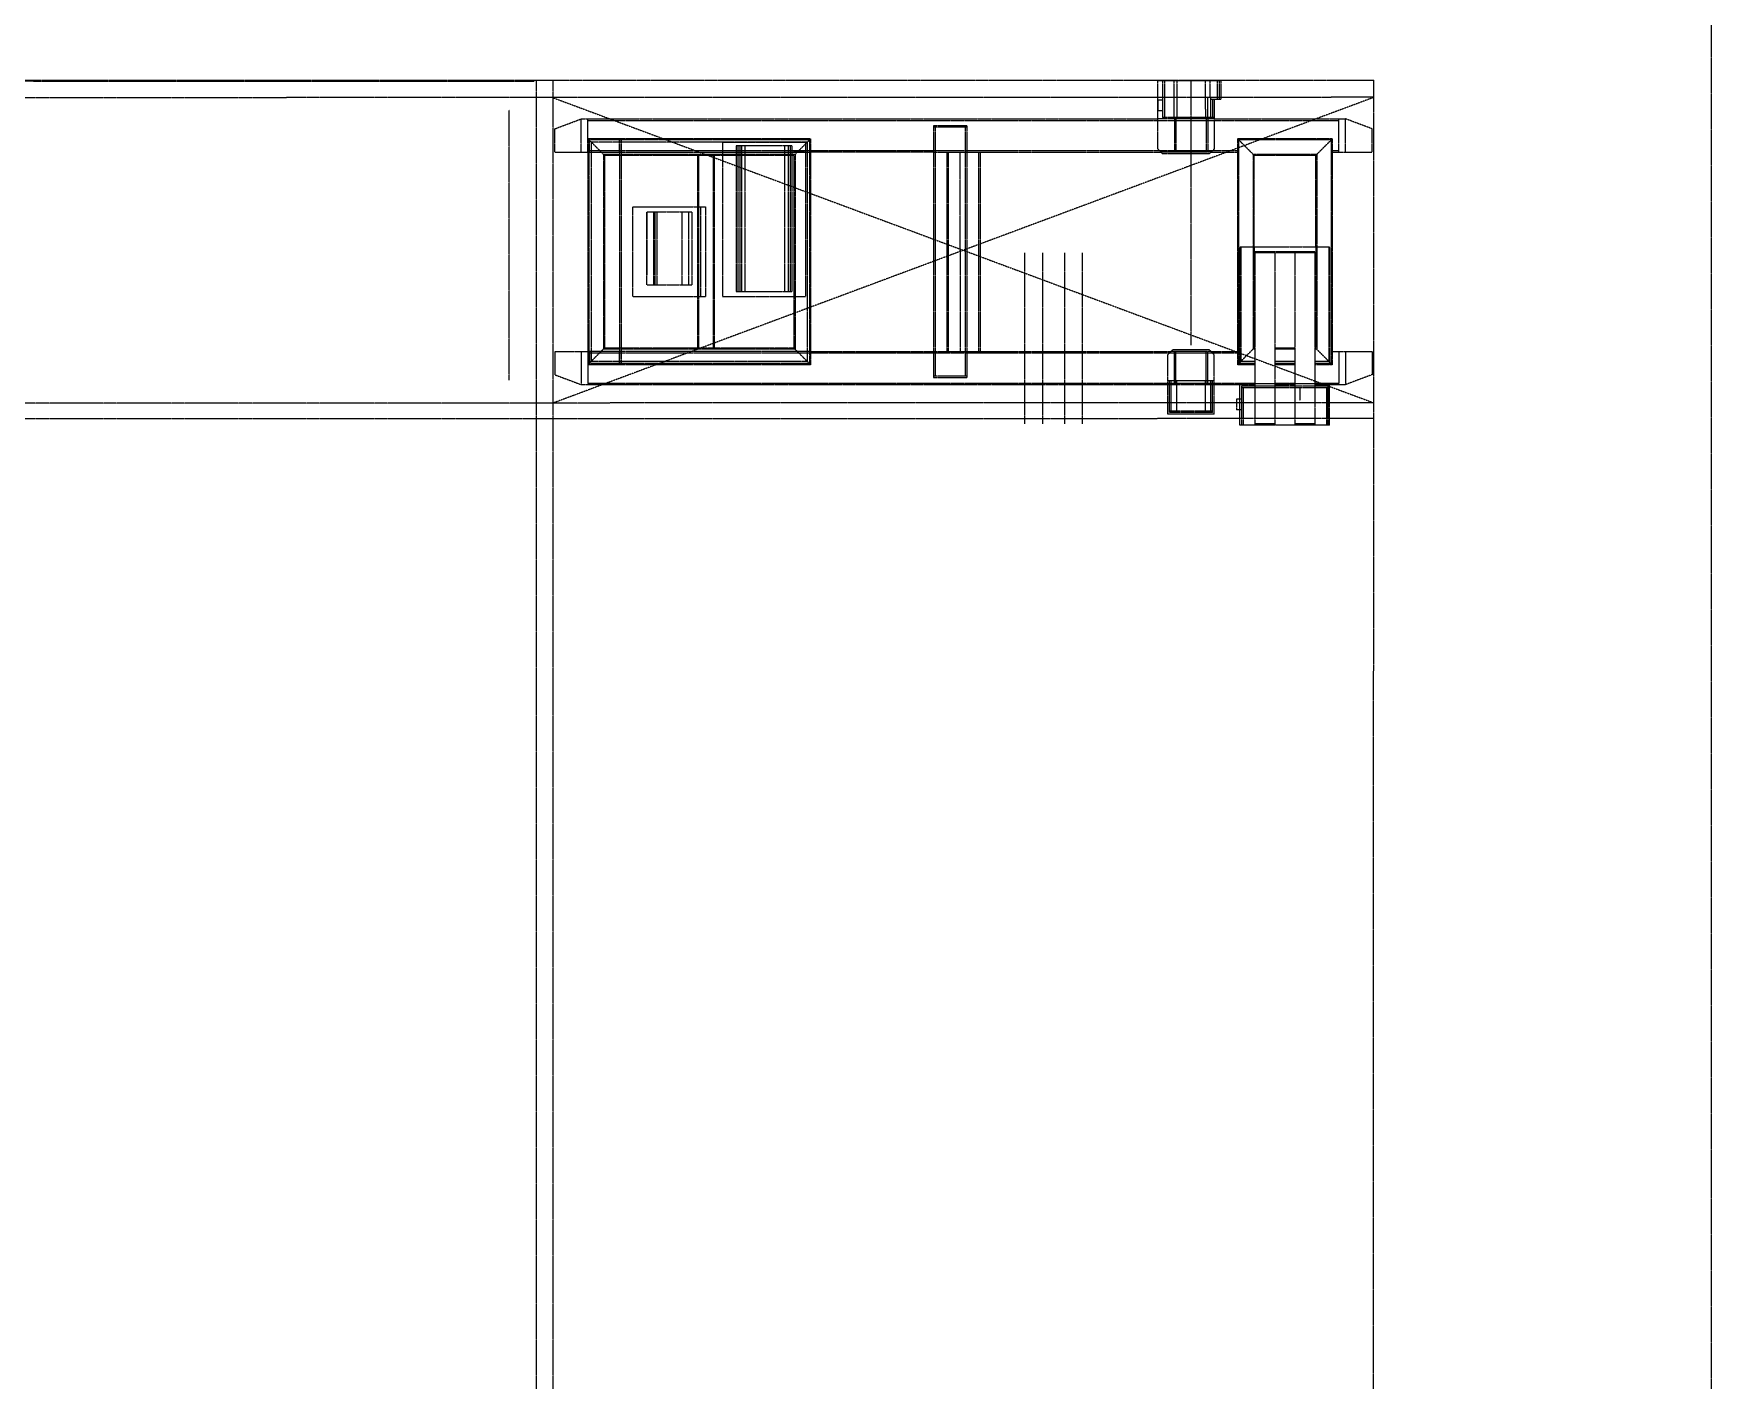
# Model space of a CAD drawing. Header units: millimetres. Extents: x -955179 to -912907, y 62798 to 154298.
# Drawn here: x -945237 to -940188, y 144768 to 148823 of the extents above; entities that cross this region are included whole.
import ezdxf

# ---------------------------------------------------------------- set-up
doc = ezdxf.new("R2010")
doc.units = ezdxf.units.MM
doc.header["$MEASUREMENT"] = 0
doc.linetypes.add('HIDDEN', pattern=[0.375, 0.25, -0.125])
doc.layers.add('CV', color=251, linetype='HIDDEN')

# ---------------------------------------------------------------- blocks, each defined once
blk = doc.blocks.new('TK출하')
at = {"layer": 'CV'}
for p, q in [((-845478, 138104, 699.9), (-845478, 138902.3, 699.9)), ((-857773.4, 138901.7, 330.3), (-844928.2, 138901.4, 443.7)), ((-857773.4, 138899.4, 331.5), (-847454.9, 138899.2, 435.3)), ((-847448, 112084.5, 754.3), (-847448, 138901.7, 412.6)), ((-847398, 112084.5, 753.9), (-847398, 138901.7, 413.1)), ((-845578.5, 138900.2, 690.4), (-845578.5, 138774.2, 690.4)), ((-845388, 138900.2, 699.9), (-845578.5, 138900.2, 689.9)), ((-845563.6, 138900.2, 690.7), (-845563.5, 138789.2, 690.4)), ((-845393.1, 138900.2, 700.2), (-845563.6, 138900.2, 690.7)), ((-845557.6, 138900.2, 690.7), (-845557.5, 138789.2, 690.4)), ((-845529.6, 138900.2, 690.7), (-845529.5, 138789.2, 690.4)), ((-845521.1, 138900.2, 700.2), (-845521, 138789.2, 699.9)), ((-845435.1, 138900.2, 700.2), (-845435, 138789.2, 699.9)), ((-845421.6, 138900.2, 690.7), (-845421.5, 138849.2, 690.4)), ((-845399.1, 138900.2, 700.2), (-845399, 138843.2, 699.9)), ((-845393.1, 138900.2, 700.2), (-845393, 138843.2, 699.9)), ((-845388, 138900.2, 699.9), (-845388, 138843.2, 699.9)), ((-844932.4, 111052.4, -74.6), (-844928.2, 138901.7, 434.9)), ((-844928.2, 138850.1, 444.6), (-857773.4, 138846, 330.3)), ((-847529.5, 137998.3, 449.7), (-847529.5, 138812.4, 449.7)), ((-844928.2, 138849.8, 435.7), (-847398, 137929.5, 424.8)), ((-847398, 138849, 413.7), (-844928.2, 137930.4, 449.4)), ((-845578, 138842.7, 699.9), (-845563.5, 138842.7, 699.9)), ((-845578, 138842.7, 694.8), (-845578, 138810.7, 694.8)), ((-845578, 138810.7, 699.9), (-845563.5, 138810.7, 699.9)), ((-845563.5, 138844.2, 700.2), (-845563.5, 138810.7, 699.9)), ((-845419, 138849.2, 699.9), (-845435, 138849.2, 699.9)), ((-845428.1, 138849.2, 690.4), (-845428.1, 138789.2, 690.4)), ((-845419, 138849.2, 699.9), (-845419, 138789.2, 699.9)), ((-845413, 138849.2, 699.9), (-845419, 138849.2, 699.9)), ((-845413, 138843.2, 699.9), (-845419, 138843.2, 699.9)), ((-845399, 138849.2, 699.9), (-845413, 138849.2, 699.9)), ((-845388, 138843.2, 699.9), (-845413, 138843.2, 699.9)), ((-845413, 138843.2, 699.9), (-845413, 138789.2, 699.9)), ((-845408, 138843.2, 699.9), (-845408, 138789.2, 699.9)), ((-847393, 138755.2, 699.9), (-847313, 138785.2, 699.9)), ((-847393, 138755.2, 699.9), (-847313, 138785.2, 699.9)), ((-847393, 138685.2, 699.9), (-847393, 138755.2, 699.9)), ((-847393, 138685.2, 699.9), (-847393, 138755.2, 699.9)), ((-847313, 138785.2, 699.9), (-845578.5, 138785.2, 690.5)), ((-847313, 138785.2, 699.9), (-845578.5, 138785.2, 690.5)), ((-847313, 138685.2, 699.9), (-847313, 138785.2, 699.9)), ((-847313, 138685.2, 699.9), (-847313, 138785.2, 699.9)), ((-847293, 138685.2, 699.9), (-847293, 138785.2, 699.9)), ((-847293, 138685.2, 699.9), (-847293, 138785.2, 699.9)), ((-847293, 138780.7, 699.9), (-845033, 138780.7, 699.9)), ((-847293, 138780.7, 699.9), (-845033, 138780.7, 699.9)), ((-846253, 138764.7, 699.9), (-846253, 138005.7, 699.9)), ((-846253, 138764.7, 699.9), (-846253, 138005.7, 699.9)), ((-846153, 138764.7, 699.9), (-846253, 138764.7, 699.9)), ((-846153, 138764.7, 699.9), (-846253, 138764.7, 699.9)), ((-846153, 138760.2, 699.9), (-846253, 138760.2, 699.9)), ((-846153, 138760.2, 699.9), (-846253, 138760.2, 699.9)), ((-846248.5, 138760.2, 699.9), (-846248.5, 138010.2, 699.9)), ((-846248.5, 138760.2, 699.9), (-846248.5, 138010.2, 699.9)), ((-846157.5, 138760.2, 699.9), (-846157.5, 138010.2, 699.9)), ((-846157.5, 138760.2, 699.9), (-846157.5, 138010.2, 699.9)), ((-846153, 138764.7, 699.9), (-846153, 138005.7, 699.9)), ((-846153, 138764.7, 699.9), (-846153, 138005.7, 699.9)), ((-845408, 138785.2, 699.9), (-845578.5, 138785.2, 689.8)), ((-845578.5, 138782.7, 690.4), (-845578.5, 138695.2, 690.4)), ((-845408, 138789.2, 709.4), (-845563.5, 138789.2, 700.2)), ((-845528, 138785.2, 699.9), (-845528, 138685.2, 699.9)), ((-845523.5, 138785.2, 699.9), (-845523.5, 138685.2, 699.9)), ((-845432.5, 138785.2, 699.9), (-845432.5, 138685.2, 699.9)), ((-845428, 138785.2, 699.9), (-845428, 138685.2, 699.9)), ((-845408, 138789.2, 699.9), (-845408, 138695.2, 709.4)), ((-845408, 138785.2, 699.9), (-845013, 138785.2, 699.9)), ((-845408, 138785.2, 699.9), (-845013, 138785.2, 699.9)), ((-845033, 138685.2, 699.9), (-845033, 138785.2, 699.9)), ((-845033, 138685.2, 699.9), (-845033, 138785.2, 699.9)), ((-844933, 138755.2, 699.9), (-845013, 138785.2, 699.9)), ((-844933, 138755.2, 699.9), (-845013, 138785.2, 699.9)), ((-845013, 138685.2, 699.9), (-845013, 138785.2, 699.9)), ((-845013, 138685.2, 699.9), (-845013, 138785.2, 699.9)), ((-844933, 138685.2, 699.9), (-844933, 138755.2, 699.9)), ((-844933, 138685.2, 699.9), (-844933, 138755.2, 699.9)), ((-846623, 138725.2, 699.9), (-847293, 138725.2, 699.9)), ((-846623, 138725.2, 699.9), (-847293, 138725.2, 699.9)), ((-847293, 138725.2, 699.9), (-847293, 138045.2, 699.9)), ((-847293, 138725.2, 699.9), (-847293, 138045.2, 699.9)), ((-847293, 138725.2, 699.9), (-847243, 138675.2, 699.9)), ((-847293, 138725.2, 699.9), (-847243, 138675.2, 699.9)), ((-847293, 138685.2, 699.9), (-847293, 138725.2, 699.9)), ((-847293, 138685.2, 699.9), (-847293, 138725.2, 699.9)), ((-846626.2, 138722, 699.9), (-847289.8, 138722, 699.9)), ((-846626.2, 138722, 699.9), (-847289.8, 138722, 699.9)), ((-847289.8, 138722, 699.9), (-847289.8, 138048.4, 699.9)), ((-847289.8, 138722, 699.9), (-847289.8, 138048.4, 699.9)), ((-847288.5, 138685.2, 699.9), (-847288.5, 138725.2, 699.9)), ((-847288.5, 138685.2, 699.9), (-847288.5, 138725.2, 699.9)), ((-846633, 138715.2, 699.9), (-847283, 138715.2, 699.9)), ((-846633, 138715.2, 699.9), (-847283, 138715.2, 699.9)), ((-847283, 138715.2, 699.9), (-847283, 138055.2, 699.9)), ((-847283, 138715.2, 699.9), (-847283, 138055.2, 699.9)), ((-847197.5, 138725.2, 699.9), (-847197.5, 138045.2, 699.9)), ((-847197.5, 138685.2, 699.9), (-847197.5, 138725.2, 699.9)), ((-847197.5, 138685.2, 699.9), (-847197.5, 138725.2, 699.9)), ((-847193, 138725.2, 699.9), (-847193, 138045.2, 699.9)), ((-847193, 138725.2, 699.9), (-847193, 138045.2, 699.9)), ((-846888.3, 138715.2, 699.9), (-846638.5, 138715.2, 699.9)), ((-846888.3, 138715.2, 699.9), (-846638.5, 138715.2, 699.9)), ((-846888.3, 138715.2, 709.4), (-846888.3, 138250.2, 709.4)), ((-846888.3, 138715.2, 709.4), (-846888.3, 138250.2, 709.4)), ((-846846.8, 138705.2, 699.9), (-846846.8, 138265.2, 699.9)), ((-846846.8, 138705.2, 699.9), (-846846.8, 138265.2, 699.9)), ((-846846.8, 138705.2, 699.9), (-846679.8, 138705.2, 699.9)), ((-846846.8, 138705.2, 699.9), (-846679.8, 138705.2, 699.9)), ((-846841.8, 138705.2, 699.9), (-846841.8, 138265.2, 699.9)), ((-846841.8, 138705.2, 699.9), (-846841.8, 138265.2, 699.9)), ((-846835.8, 138705.2, 699.9), (-846835.8, 138265.2, 699.9)), ((-846835.8, 138705.2, 699.9), (-846835.8, 138265.2, 699.9)), ((-846830.8, 138705.2, 699.9), (-846830.8, 138265.2, 699.9)), ((-846830.8, 138705.2, 699.9), (-846830.8, 138265.2, 699.9)), ((-846820.4, 138705.2, 699.9), (-846820.4, 138265.2, 699.9)), ((-846820.4, 138705.2, 699.9), (-846820.4, 138265.2, 699.9)), ((-846701.5, 138705.2, 699.9), (-846701.5, 138265.2, 699.9)), ((-846690.8, 138705.2, 699.9), (-846690.8, 138265.2, 699.9)), ((-846684.8, 138705.2, 699.9), (-846684.8, 138265.2, 699.9)), ((-846684.8, 138705.2, 699.9), (-846684.8, 138265.2, 699.9)), ((-846679.8, 138705.2, 699.9), (-846679.8, 138265.2, 699.9)), ((-846679.8, 138705.2, 699.9), (-846679.8, 138265.2, 699.9)), ((-846623, 138725.2, 699.9), (-846673, 138675.2, 699.9)), ((-846623, 138725.2, 699.9), (-846673, 138675.2, 699.9)), ((-846638.5, 138715.2, 699.9), (-846638.5, 138250.2, 699.9)), ((-846638.5, 138715.2, 699.9), (-846638.5, 138250.2, 699.9)), ((-846633, 138715.2, 699.9), (-846633, 138055.2, 699.9)), ((-846633, 138715.2, 699.9), (-846633, 138055.2, 699.9)), ((-846626.2, 138722, 699.9), (-846626.2, 138048.4, 699.9)), ((-846626.2, 138722, 699.9), (-846626.2, 138048.4, 699.9)), ((-846623, 138725.2, 699.9), (-846623, 138045.2, 699.9)), ((-846623, 138725.2, 699.9), (-846623, 138045.2, 699.9)), ((-845338, 138725.2, 699.9), (-845338, 138045.2, 699.9)), ((-845338, 138725.2, 699.9), (-845338, 138045.2, 699.9)), ((-845338, 138725.2, 699.9), (-845288, 138675.2, 699.9)), ((-845338, 138725.2, 699.9), (-845288, 138675.2, 699.9)), ((-845226, 138725.2, 699.9), (-845338, 138725.2, 699.9)), ((-845226, 138725.2, 699.9), (-845338, 138725.2, 699.9)), ((-845334.8, 138722, 699.9), (-845334.8, 138048.4, 699.9)), ((-845334.8, 138722, 699.9), (-845334.8, 138048.4, 699.9)), ((-845226, 138722, 699.9), (-845334.8, 138722, 699.9)), ((-845226, 138722, 699.9), (-845334.8, 138722, 699.9)), ((-845166, 138725.2, 699.9), (-845226, 138725.2, 699.9)), ((-845166, 138725.2, 699.9), (-845226, 138725.2, 699.9)), ((-845166, 138722, 699.9), (-845226, 138722, 699.9)), ((-845166, 138722, 699.9), (-845226, 138722, 699.9)), ((-845053, 138725.2, 699.9), (-845166, 138725.2, 699.9)), ((-845053, 138725.2, 699.9), (-845166, 138725.2, 699.9)), ((-845056.2, 138722, 699.9), (-845166, 138722, 699.9)), ((-845056.2, 138722, 699.9), (-845166, 138722, 699.9)), ((-845053, 138725.2, 699.9), (-845103, 138675.2, 699.9)), ((-845053, 138725.2, 699.9), (-845103, 138675.2, 699.9)), ((-845056.2, 138722, 699.9), (-845056.2, 138048.4, 699.9)), ((-845056.2, 138722, 699.9), (-845056.2, 138048.4, 699.9)), ((-845053, 138725.2, 699.9), (-845053, 138045.2, 699.9)), ((-845053, 138725.2, 699.9), (-845053, 138045.2, 699.9)), ((-847393, 138685.2, 699.9), (-847293, 138685.2, 699.9)), ((-847393, 138685.2, 699.9), (-847293, 138685.2, 699.9)), ((-847293, 138690.2, 699.9), (-845338, 138689.7, 699.9)), ((-847293, 138685.2, 699.9), (-846623, 138685.2, 699.9)), ((-846669.8, 138678.4, 699.9), (-847246.2, 138678.4, 699.9)), ((-846669.8, 138678.4, 699.9), (-847246.2, 138678.4, 699.9)), ((-847246.2, 138678.4, 699.9), (-847246.2, 138092, 699.9)), ((-847246.2, 138678.4, 699.9), (-847246.2, 138092, 699.9)), ((-846673, 138675.2, 699.9), (-847243, 138675.2, 699.9)), ((-846673, 138675.2, 699.9), (-847243, 138675.2, 699.9)), ((-847243, 138675.2, 699.9), (-847243, 138095.2, 699.9)), ((-847243, 138675.2, 699.9), (-847243, 138095.2, 699.9)), ((-846963, 138675.2, 699.9), (-846963, 138095.2, 699.9)), ((-846963, 138675.2, 699.9), (-846963, 138095.2, 699.9)), ((-846959.8, 138675.2, 699.9), (-846959.8, 138095.2, 699.9)), ((-846959.8, 138675.2, 699.9), (-846959.8, 138095.2, 699.9)), ((-846916.2, 138675.2, 699.9), (-846916.2, 138095.2, 699.9)), ((-846916.2, 138675.2, 699.9), (-846916.2, 138095.2, 699.9)), ((-846913, 138675.2, 699.9), (-846913, 138095.2, 699.9)), ((-846913, 138675.2, 699.9), (-846913, 138095.2, 699.9)), ((-846885.3, 138685.2, 699.9), (-846851.3, 138685.2, 699.9)), ((-846885.3, 138685.2, 699.9), (-846851.3, 138685.2, 699.9)), ((-846774.4, 138685.2, 699.9), (-846752.7, 138685.2, 699.9)), ((-846774.4, 138685.2, 699.9), (-846752.7, 138685.2, 699.9)), ((-846772.6, 138685.2, 699.9), (-846754.5, 138685.2, 699.9)), ((-846772.6, 138685.2, 699.9), (-846754.5, 138685.2, 699.9)), ((-846641.5, 138685.2, 699.9), (-846675.5, 138685.2, 699.9)), ((-846641.5, 138685.2, 699.9), (-846675.5, 138685.2, 699.9)), ((-846673, 138675.2, 699.9), (-846673, 138095.2, 699.9)), ((-846673, 138675.2, 699.9), (-846673, 138095.2, 699.9)), ((-846669.8, 138678.4, 699.9), (-846669.8, 138092, 699.9)), ((-846669.8, 138678.4, 699.9), (-846669.8, 138092, 699.9)), ((-846253, 138685.2, 699.9), (-846623, 138685.2, 699.9)), ((-846253, 138685.2, 699.9), (-846623, 138685.2, 699.9)), ((-846253, 138685.2, 699.9), (-846153, 138685.2, 699.9)), ((-846253, 138685.2, 699.9), (-846153, 138685.2, 699.9)), ((-846213, 138685.2, 699.9), (-846213, 138085.2, 699.9)), ((-846208.5, 138685.2, 699.9), (-846208.5, 138085.2, 699.9)), ((-846173, 138385.2, 699.9), (-846173, 138685.2, 699.9)), ((-846153, 138685.2, 699.9), (-845568.5, 138685.2, 699.9)), ((-846117.5, 138685.2, 699.9), (-846117.5, 138085.2, 699.9)), ((-846113, 138685.2, 699.9), (-846113, 138085.2, 699.9)), ((-845578.5, 138695.2, 690.4), (-845563.5, 138680.2, 690.4)), ((-845418, 138685.2, 699.9), (-845568.5, 138685.2, 699.9)), ((-845423, 138680.2, 709.4), (-845563.5, 138680.2, 690.4)), ((-845408, 138695.2, 709.4), (-845423, 138680.2, 709.4)), ((-845418, 138685.2, 699.9), (-845338, 138685.2, 699.9)), ((-845418, 138685.2, 699.9), (-845338, 138685.2, 699.9)), ((-845291.2, 138678.4, 699.9), (-845291.2, 138092, 699.9)), ((-845291.2, 138678.4, 699.9), (-845291.2, 138092, 699.9)), ((-845099.8, 138678.4, 699.9), (-845291.2, 138678.4, 699.9)), ((-845099.8, 138678.4, 699.9), (-845291.2, 138678.4, 699.9)), ((-845288, 138400.2, 699.9), (-845288, 138675.2, 699.9)), ((-845288, 138400.2, 699.9), (-845288, 138675.2, 699.9)), ((-845103, 138675.2, 699.9), (-845288, 138675.2, 699.9)), ((-845103, 138675.2, 699.9), (-845288, 138675.2, 699.9)), ((-845103, 138400.2, 699.9), (-845103, 138675.2, 699.9)), ((-845103, 138400.2, 699.9), (-845103, 138675.2, 699.9)), ((-845099.8, 138678.4, 699.9), (-845099.8, 138092, 699.9)), ((-845099.8, 138678.4, 699.9), (-845099.8, 138092, 699.9)), ((-845053, 138689.7, 699.9), (-845033, 138689.7, 699.9)), ((-845053, 138689.7, 699.9), (-845033, 138689.7, 699.9)), ((-845053, 138685.2, 699.9), (-844933, 138685.2, 699.9)), ((-845053, 138685.2, 699.9), (-844933, 138685.2, 699.9)), ((-847158, 138520.2, 699.9), (-846938, 138520.2, 699.9)), ((-847158, 138520.2, 699.9), (-846938, 138520.2, 699.9)), ((-847158, 138250.2, 699.9), (-847158, 138520.2, 699.9)), ((-847158, 138250.2, 699.9), (-847158, 138520.2, 699.9)), ((-847115.5, 138505.2, 699.9), (-846980.5, 138505.2, 699.9)), ((-847115.5, 138505.2, 699.9), (-847115.5, 138314.4, 699.9)), ((-847115.5, 138285.2, 699.9), (-847115.5, 138505.2, 699.9)), ((-847115.5, 138285.2, 699.9), (-847115.5, 138505.2, 699.9)), ((-847096, 138505.2, 699.9), (-847096, 138285.2, 699.9)), ((-847091, 138285.2, 699.9), (-847091, 138505.2, 699.9)), ((-847091, 138285.2, 699.9), (-847091, 138505.2, 699.9)), ((-847086, 138505.2, 699.9), (-847086, 138285.2, 699.9)), ((-847086, 138505.2, 699.9), (-847086, 138285.2, 699.9)), ((-847010.5, 138505.2, 699.9), (-847010.5, 138285.2, 699.9)), ((-846990.5, 138505.2, 699.9), (-846990.5, 138285.2, 699.9)), ((-846990.5, 138505.2, 699.9), (-846990.5, 138285.2, 699.9)), ((-846980.5, 138505.2, 699.9), (-846980.5, 138285.2, 699.9)), ((-846980.5, 138505.2, 699.9), (-846980.5, 138285.2, 699.9)), ((-846953, 138250.2, 699.9), (-846953, 138520.2, 699.9)), ((-846938, 138250.2, 699.9), (-846938, 138520.2, 699.9)), ((-845331, 138400.2, 699.9), (-845061, 138400.2, 699.9)), ((-845331, 138400.2, 699.9), (-845061, 138400.2, 699.9)), ((-845331, 138400.2, 699.9), (-845331, 138045.2, 699.9)), ((-845331, 138400.2, 699.9), (-845331, 138045.2, 699.9)), ((-845328, 138400.2, 699.9), (-845328, 138055.2, 699.9)), ((-845328, 138400.2, 699.9), (-845328, 138055.2, 699.9)), ((-845288, 138400.2, 699.9), (-845288, 138095.2, 699.9)), ((-845288, 138400.2, 699.9), (-845288, 138095.2, 699.9)), ((-845103, 138400.2, 699.9), (-845103, 138095.2, 699.9)), ((-845103, 138400.2, 699.9), (-845103, 138095.2, 699.9)), ((-845063, 138400.2, 699.9), (-845063, 138055.2, 699.9)), ((-845063, 138400.2, 699.9), (-845063, 138055.2, 699.9)), ((-845061, 138400.2, 699.9), (-845061, 138045.2, 699.9)), ((-845061, 138400.2, 699.9), (-845061, 138045.2, 699.9)), ((-846173, 138385.2, 699.9), (-846173, 138085.2, 699.9)), ((-845978.8, 138382, 699.9), (-845978.8, 137867.2, 699.9)), ((-845978.8, 138382, 699.9), (-845978.8, 137867.2, 699.9)), ((-845925.2, 138382, 699.9), (-845925.2, 137867.2, 699.9)), ((-845925.2, 138382, 699.9), (-845925.2, 137867.2, 699.9)), ((-845858.8, 138382, 699.9), (-845858.8, 137867.2, 699.9)), ((-845858.8, 138382, 699.9), (-845858.8, 137867.2, 699.9)), ((-845805.2, 138382, 699.9), (-845805.2, 137867.2, 699.9)), ((-845805.2, 138382, 699.9), (-845805.2, 137867.2, 699.9)), ((-845106, 138385.2, 699.9), (-845286, 138385.2, 699.9)), ((-845106, 138385.2, 699.9), (-845286, 138385.2, 699.9)), ((-845286, 138385.2, 699.9), (-845286, 137987.7, 699.9)), ((-845286, 138385.2, 699.9), (-845286, 137987.7, 699.9)), ((-845106, 138382, 699.9), (-845286, 138382, 699.9)), ((-845106, 138382, 699.9), (-845286, 138382, 699.9)), ((-845226, 138382, 699.9), (-845226, 138385.2, 699.9)), ((-845226, 138382, 699.9), (-845226, 138385.2, 699.9)), ((-845226, 138382, 699.9), (-845226, 137987.7, 699.9)), ((-845226, 138382, 699.9), (-845226, 137987.7, 699.9)), ((-845166, 138385.2, 699.9), (-845166, 137987.7, 699.9)), ((-845166, 138385.2, 699.9), (-845166, 137987.7, 699.9)), ((-845106, 138385.2, 699.9), (-845106, 137987.7, 699.9)), ((-845106, 138385.2, 699.9), (-845106, 138045.2, 699.9)), ((-845106, 138385.2, 699.9), (-845106, 138045.2, 699.9)), ((-845106, 138385.2, 699.9), (-845106, 137987.7, 699.9)), ((-847158, 138250.2, 699.9), (-846938, 138250.2, 699.9)), ((-847158, 138250.2, 699.9), (-846938, 138250.2, 699.9)), ((-847115.5, 138285.2, 699.9), (-846980.5, 138285.2, 699.9)), ((-847115.5, 138285.2, 699.9), (-846980.5, 138285.2, 699.9)), ((-846888.3, 138250.2, 699.9), (-846638.5, 138250.2, 699.9)), ((-846888.3, 138250.2, 699.9), (-846638.5, 138250.2, 699.9)), ((-846846.8, 138265.2, 699.9), (-846679.8, 138265.2, 699.9)), ((-846846.8, 138265.2, 699.9), (-846679.8, 138265.2, 699.9)), ((-847243, 138095.2, 699.9), (-847293, 138045.2, 699.9)), ((-847243, 138095.2, 699.9), (-847293, 138045.2, 699.9)), ((-846673, 138095.2, 699.9), (-847243, 138095.2, 699.9)), ((-846673, 138095.2, 699.9), (-847243, 138095.2, 699.9)), ((-846673, 138095.2, 699.9), (-846623, 138045.2, 699.9)), ((-846673, 138095.2, 699.9), (-846623, 138045.2, 699.9)), ((-845288, 138095.2, 699.9), (-845338, 138045.2, 699.9)), ((-845288, 138095.2, 699.9), (-845338, 138045.2, 699.9)), ((-845286, 138095.2, 699.9), (-845288, 138095.2, 699.9)), ((-845286, 138095.2, 699.9), (-845288, 138095.2, 699.9)), ((-845166, 138095.2, 699.9), (-845226, 138095.2, 699.9)), ((-845166, 138095.2, 699.9), (-845226, 138095.2, 699.9)), ((-845103, 138095.2, 699.9), (-845106, 138095.2, 699.9)), ((-845103, 138095.2, 699.9), (-845106, 138095.2, 699.9)), ((-845103, 138095.2, 699.9), (-845053, 138045.2, 699.9)), ((-845103, 138095.2, 699.9), (-845053, 138045.2, 699.9)), ((-847393, 138085.2, 699.9), (-847393, 138015.2, 699.9)), ((-847393, 138085.2, 699.9), (-847393, 138015.2, 699.9)), ((-847391.6, 138085.2, 699.9), (-847293, 138085.2, 699.9)), ((-847391.6, 138085.2, 699.9), (-847293, 138085.2, 699.9)), ((-847313, 138085.2, 699.9), (-847313, 137985.2, 699.9)), ((-847313, 138085.2, 699.9), (-847313, 137985.2, 699.9)), ((-847293, 138085.2, 699.9), (-847293, 137985.2, 699.9)), ((-847293, 138085.2, 699.9), (-847293, 137985.2, 699.9)), ((-847293, 138085.2, 699.9), (-847293, 138045.2, 699.9)), ((-847293, 138085.2, 699.9), (-847293, 138045.2, 699.9)), ((-847193, 138085.2, 699.9), (-847293, 138085.2, 699.9)), ((-847193, 138085.2, 699.9), (-847293, 138085.2, 699.9)), ((-847293, 138080.7, 699.9), (-845338, 138080.7, 699.9)), ((-846623, 138045.2, 699.9), (-847293, 138045.2, 699.9)), ((-846623, 138045.2, 699.9), (-847293, 138045.2, 699.9)), ((-846626.2, 138048.4, 699.9), (-847289.8, 138048.4, 699.9)), ((-846626.2, 138048.4, 699.9), (-847289.8, 138048.4, 699.9)), ((-847288.5, 138085.2, 699.9), (-847288.5, 138045.2, 699.9)), ((-847288.5, 138085.2, 699.9), (-847288.5, 138045.2, 699.9)), ((-846633, 138055.2, 699.9), (-847283, 138055.2, 699.9)), ((-846633, 138055.2, 699.9), (-847283, 138055.2, 699.9)), ((-846669.8, 138092, 699.9), (-847246.2, 138092, 699.9)), ((-846669.8, 138092, 699.9), (-847246.2, 138092, 699.9)), ((-847197.5, 138045.2, 699.9), (-847197.5, 138085.2, 699.9)), ((-847197.5, 138045.2, 699.9), (-847197.5, 138085.2, 699.9)), ((-846623, 138085.2, 699.9), (-847193, 138085.2, 699.9)), ((-846623, 138085.2, 699.9), (-846253, 138085.2, 699.9)), ((-846623, 138085.2, 699.9), (-846253, 138085.2, 699.9)), ((-846253, 138085.2, 699.9), (-846153, 138085.2, 699.9)), ((-846253, 138085.2, 699.9), (-846153, 138085.2, 699.9)), ((-846153, 138085.2, 699.9), (-845538, 138085.2, 699.9)), ((-846153, 138085.2, 699.9), (-845538, 138085.2, 699.9)), ((-845548, 138075.2, 709.4), (-845533, 138090.2, 709.4)), ((-845548, 138075.2, 709.4), (-845533, 138090.2, 709.4)), ((-845548, 137995.4, 709.4), (-845548, 138075.2, 709.4)), ((-845548, 137995.4, 709.4), (-845548, 138075.2, 709.4)), ((-845418, 138085.2, 699.9), (-845538, 138085.2, 699.9)), ((-845418, 138085.2, 699.9), (-845538, 138085.2, 699.9)), ((-845423, 138090.2, 709.4), (-845533, 138090.2, 709.4)), ((-845423, 138090.2, 709.4), (-845533, 138090.2, 709.4)), ((-845528, 137985.2, 699.9), (-845528, 138085.2, 699.9)), ((-845528, 137985.2, 699.9), (-845528, 138085.2, 699.9)), ((-845523.5, 137985.2, 699.9), (-845523.5, 138085.2, 699.9)), ((-845523.5, 137985.2, 699.9), (-845523.5, 138085.2, 699.9)), ((-845432.5, 137985.2, 699.9), (-845432.5, 138085.2, 699.9)), ((-845432.5, 137985.2, 699.9), (-845432.5, 138085.2, 699.9)), ((-845428, 137985.2, 699.9), (-845428, 138085.2, 699.9)), ((-845428, 137985.2, 699.9), (-845428, 138085.2, 699.9)), ((-845408, 138075.2, 709.4), (-845423, 138090.2, 709.4)), ((-845408, 138075.2, 709.4), (-845423, 138090.2, 709.4)), ((-845418, 138085.2, 699.9), (-845338, 138085.2, 699.9)), ((-845418, 138085.2, 699.9), (-845338, 138085.2, 699.9)), ((-845408, 137995.4, 709.4), (-845408, 138075.2, 709.4)), ((-845408, 137995.4, 709.4), (-845408, 138075.2, 709.4)), ((-845286, 138045.2, 699.9), (-845338, 138045.2, 699.9)), ((-845286, 138045.2, 699.9), (-845338, 138045.2, 699.9)), ((-845286, 138048.4, 699.9), (-845334.8, 138048.4, 699.9)), ((-845286, 138048.4, 699.9), (-845334.8, 138048.4, 699.9)), ((-845286, 138055.2, 699.9), (-845328, 138055.2, 699.9)), ((-845286, 138055.2, 699.9), (-845328, 138055.2, 699.9)), ((-845286, 138092, 699.9), (-845291.2, 138092, 699.9)), ((-845286, 138092, 699.9), (-845291.2, 138092, 699.9)), ((-845166, 138092, 699.9), (-845226, 138092, 699.9)), ((-845166, 138092, 699.9), (-845226, 138092, 699.9)), ((-845166, 138055.2, 699.9), (-845226, 138055.2, 699.9)), ((-845166, 138055.2, 699.9), (-845226, 138055.2, 699.9)), ((-845166, 138048.4, 699.9), (-845226, 138048.4, 699.9)), ((-845166, 138048.4, 699.9), (-845226, 138048.4, 699.9)), ((-845166, 138045.2, 699.9), (-845226, 138045.2, 699.9)), ((-845166, 138045.2, 699.9), (-845226, 138045.2, 699.9)), ((-845099.8, 138092, 699.9), (-845106, 138092, 699.9)), ((-845099.8, 138092, 699.9), (-845106, 138092, 699.9)), ((-845063, 138055.2, 699.9), (-845106, 138055.2, 699.9)), ((-845063, 138055.2, 699.9), (-845106, 138055.2, 699.9)), ((-845056.2, 138048.4, 699.9), (-845106, 138048.4, 699.9)), ((-845056.2, 138048.4, 699.9), (-845106, 138048.4, 699.9)), ((-845053, 138045.2, 699.9), (-845106, 138045.2, 699.9)), ((-845053, 138045.2, 699.9), (-845106, 138045.2, 699.9)), ((-845053, 138085.2, 699.9), (-844933, 138085.2, 699.9)), ((-845053, 138085.2, 699.9), (-844933, 138085.2, 699.9)), ((-845033, 138085.2, 699.9), (-845033, 137985.2, 699.9)), ((-845033, 138085.2, 699.9), (-845033, 137985.2, 699.9)), ((-845013, 138085.2, 699.9), (-845013, 137985.2, 699.9)), ((-845013, 138085.2, 699.9), (-845013, 137985.2, 699.9)), ((-844933, 138085.2, 699.9), (-844933, 138015.2, 699.9)), ((-844933, 138085.2, 699.9), (-844933, 138015.2, 699.9)), ((-847393, 138015.2, 699.9), (-847313, 137985.2, 699.9)), ((-847393, 138015.2, 699.9), (-847313, 137985.2, 699.9)), ((-846153, 138010.2, 699.9), (-846253, 138010.2, 699.9)), ((-846153, 138010.2, 699.9), (-846253, 138010.2, 699.9)), ((-846153, 138005.7, 699.9), (-846253, 138005.7, 699.9)), ((-846153, 138005.7, 699.9), (-846253, 138005.7, 699.9)), ((-845408, 137996.2, 709.4), (-845548, 137996.2, 709.4)), ((-845408, 137996.2, 709.4), (-845548, 137996.2, 709.4)), ((-845548, 137896.2, 699.9), (-845548, 137995.4, 699.9)), ((-845548, 137896.2, 699.9), (-845548, 137995.4, 699.9)), ((-845543, 137901.2, 699.9), (-845543, 137996.2, 699.9)), ((-845543, 137901.2, 699.9), (-845543, 137996.2, 699.9)), ((-845537.5, 137905.7, 699.9), (-845537.5, 137996.2, 699.9)), ((-845537.5, 137905.7, 699.9), (-845537.5, 137996.2, 699.9)), ((-845521, 137905.7, 699.9), (-845521, 137996.2, 699.9)), ((-845521, 137905.7, 699.9), (-845521, 137996.2, 699.9)), ((-845435, 137905.7, 699.9), (-845435, 137996.2, 699.9)), ((-845435, 137905.7, 699.9), (-845435, 137996.2, 699.9)), ((-845418.5, 137905.7, 699.9), (-845418.5, 137996.2, 699.9)), ((-845418.5, 137905.7, 699.9), (-845418.5, 137996.2, 699.9)), ((-845413, 137901.2, 699.9), (-845413, 137996.2, 699.9)), ((-845413, 137901.2, 699.9), (-845413, 137996.2, 699.9)), ((-845408, 137896.2, 699.9), (-845408, 137995.4, 699.9)), ((-845408, 137896.2, 699.9), (-845408, 137995.4, 699.9)), ((-844933, 138015.2, 699.9), (-845013, 137985.2, 699.9)), ((-844933, 138015.2, 699.9), (-845013, 137985.2, 699.9)), ((-847313, 137985.2, 699.9), (-845286, 137985.2, 699.9)), ((-847313, 137985.2, 699.9), (-845286, 137985.2, 699.9)), ((-847293, 137989.7, 699.9), (-845286, 137989.7, 699.9)), ((-847293, 137989.7, 699.9), (-845286, 137989.7, 699.9)), ((-846998.6, 137985.2, 699.9), (-846843.4, 137985.2, 699.9)), ((-846998.6, 137985.2, 699.9), (-846843.4, 137985.2, 699.9)), ((-845331, 137941.7, 699.9), (-845331, 137987.7, 699.9)), ((-845331, 137941.7, 699.9), (-845331, 137987.7, 699.9)), ((-845061, 137987.7, 699.9), (-845331, 137987.7, 699.9)), ((-845061, 137987.7, 699.9), (-845331, 137987.7, 699.9)), ((-845326, 137980.2, 699.9), (-845326, 137862.7, 699.9)), ((-845326, 137980.2, 699.9), (-845326, 137862.7, 699.9)), ((-845066, 137980.2, 699.9), (-845326, 137980.2, 699.9)), ((-845066, 137980.2, 699.9), (-845326, 137980.2, 699.9)), ((-845066, 137975.7, 699.9), (-845326, 137975.7, 699.9)), ((-845066, 137975.7, 699.9), (-845326, 137975.7, 699.9)), ((-845321.5, 137975.7, 699.9), (-845321.5, 137862.7, 699.9)), ((-845321.5, 137975.7, 699.9), (-845321.5, 137862.7, 699.9)), ((-845286, 137987.7, 699.9), (-845286, 137862.7, 699.9)), ((-845286, 137987.7, 699.9), (-845286, 137862.7, 699.9)), ((-845226, 137989.7, 699.9), (-845166, 137989.7, 699.9)), ((-845226, 137989.7, 699.9), (-845166, 137989.7, 699.9)), ((-845226, 137987.7, 699.9), (-845226, 137862.7, 699.9)), ((-845226, 137987.7, 699.9), (-845226, 137862.7, 699.9)), ((-845226, 137985.2, 699.9), (-845166, 137985.2, 699.9)), ((-845226, 137985.2, 699.9), (-845166, 137985.2, 699.9)), ((-845166, 137987.7, 699.9), (-845166, 137862.7, 699.9)), ((-845166, 137987.7, 699.9), (-845166, 137862.7, 699.9)), ((-845150.5, 137975.7, 699.9), (-845150.5, 137937.7, 699.9)), ((-845106, 137989.7, 699.9), (-845033, 137989.7, 699.9)), ((-845106, 137989.7, 699.9), (-845033, 137989.7, 699.9)), ((-845106, 137985.2, 699.9), (-845106, 137862.7, 699.9)), ((-845106, 137985.2, 699.9), (-845106, 137862.7, 699.9)), ((-845106, 137985.2, 699.9), (-845013, 137985.2, 699.9)), ((-845106, 137985.2, 699.9), (-845013, 137985.2, 699.9)), ((-845070.5, 137975.7, 699.9), (-845070.5, 137862.7, 699.9)), ((-845070.5, 137975.7, 699.9), (-845070.5, 137862.7, 699.9)), ((-845066, 137980.2, 699.9), (-845066, 137862.7, 699.9)), ((-845066, 137980.2, 699.9), (-845066, 137862.7, 699.9)), ((-845061, 137862.7, 699.9), (-845061, 137987.7, 699.9)), ((-845061, 137862.7, 699.9), (-845061, 137987.7, 699.9)), ((-844928.2, 137930.7, 459.3), (-857773.4, 137926.1, 331.4)), ((-845408, 137896.2, 699.9), (-845548, 137896.2, 699.9)), ((-845408, 137896.2, 699.9), (-845548, 137896.2, 699.9)), ((-845413, 137905.7, 699.9), (-845543, 137905.7, 699.9)), ((-845413, 137905.7, 699.9), (-845543, 137905.7, 699.9)), ((-845413, 137901.2, 699.9), (-845543, 137901.2, 699.9)), ((-845413, 137901.2, 699.9), (-845543, 137901.2, 699.9)), ((-845341, 137941.7, 699.9), (-845341, 137909.7, 699.9)), ((-845326, 137941.7, 699.9), (-845341, 137941.7, 699.9)), ((-845326, 137909.7, 699.9), (-845341, 137909.7, 699.9)), ((-845331, 137909.7, 699.9), (-845331, 137941.7, 699.9)), ((-845331, 137862.7, 699.9), (-845331, 137909.7, 699.9)), ((-845331, 137862.7, 699.9), (-845331, 137909.7, 699.9)), ((-844928.2, 137882.9, 468.8), (-852613.4, 137880.7, 321.4)), ((-845061, 137862.7, 699.9), (-845331, 137862.7, 699.9)), ((-845061, 137862.7, 699.9), (-845331, 137862.7, 699.9)), ((-845226, 137867.2, 699.9), (-845286, 137867.2, 699.9)), ((-845226, 137867.2, 699.9), (-845286, 137867.2, 699.9)), ((-845106, 137867.2, 699.9), (-845166, 137867.2, 699.9)), ((-845106, 137867.2, 699.9), (-845166, 137867.2, 699.9))]:
    blk.add_line(p, q, dxfattribs=at)

msp = doc.modelspace()

# ---------------------------------------------------------------- linework, layer by layer
at = {"layer": 'CV', "elevation": 0}
msp.add_lwpolyline([(-940187.8, 154298.4), (-955178.5, 154298.4), (-955178.5, 62798.4), (-940187.8, 62798.4)], close=True, dxfattribs=at)

# ---------------------------------------------------------------- block references
at = {"layer": 'CV'}
msp.add_blockref('TK출하', (-96275.8, 9780.8, -202.6), dxfattribs=at)

doc.saveas('drawing.dxf')
